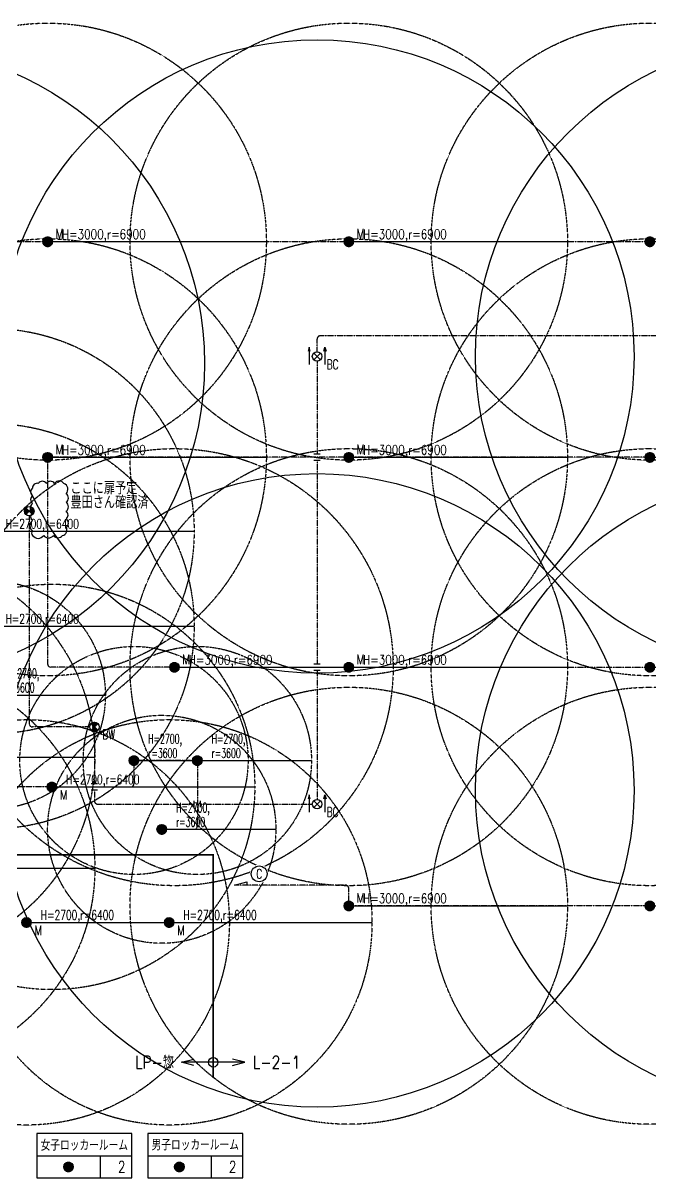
# Model space of a CAD drawing. Header units: millimetres. Extents: x 3825 to 176605, y 1457 to 56850.
# Drawn here: x 124921 to 144695, y 11575 to 48035 of the extents above; entities that cross this region are included whole.
import ezdxf
from ezdxf.enums import TextEntityAlignment as Align

# ---------------------------------------------------------------- set-up
doc = ezdxf.new("R2010")
doc.units = ezdxf.units.MM
doc.header["$LTSCALE"] = 0.2
doc.set_wipeout_variables(frame=1)
for name, pattern in [('CENTER', [50.8, 31.75, -6.35, 6.35, -6.35]), ('HIDDEN2', [4.7625, 3.175, -1.5875]), ('PHANTOM', [63.5, 31.75, -6.35, 6.35, -6.35, 6.35, -6.35])]:
    doc.linetypes.add(name, pattern=pattern)
doc.layers.get('Defpoints').update_dxf_attribs({"color": 5})
for name, color, linetype in [('1_シンボル', 2, 'Continuous'), ('1_回路番号', 4, 'Continuous'), ('1_文字', 3, 'Continuous'), ('1_範囲円', 7, 'HIDDEN2'), ('1_配線_1', 1, 'Continuous'), ('1_配線_4', 1, 'CENTER'), ('1_電源区画', 4, 'Continuous')]:
    doc.layers.add(name, color=color, linetype=linetype)
doc.layers.add('1_追加変更', color=10, linetype='Continuous', plot=False)
doc.layers.add('kakure', color=5, linetype='Continuous', plot=False)
doc.styles.get("Standard").update_dxf_attribs({"font": 'simplex.shx', "width": 0.8, "bigfont": 'extfont2.shx'})
pattern_1 = [(0, (-30500, -18700), (0, 3.175), [])]
pattern_2 = [(0, (-51500, -19500), (0, 3.175), [])]

# ---------------------------------------------------------------- blocks, each defined once
blk = doc.blocks.new('2_非常照明_埋込中天井（H2700R6400）')
at = {"layer": '1_シンボル', "linetype": 'ByBlock'}
h = blk.add_hatch(dxfattribs=at)
h.set_pattern_fill('LINE', color=256, style=0)
h.set_pattern_definition(pattern_1)
edge = h.paths.add_edge_path()
edge.add_arc((0, 0), 150, 0, 360)
blk.add_circle((0, 0), 150, dxfattribs=at)
at = {"layer": '1_範囲円'}
blk.add_circle((0, 0), 6400, dxfattribs=at)
at = {"layer": 'kakure'}
blk.add_line((0, 0), (6400, 0), dxfattribs=at)
at = {"layer": 'kakure', "width": 0.7}
blk.add_text('H=2700,r=6400', height=300, dxfattribs=at).set_placement((451, 233), align=Align.MIDDLE_LEFT)
blk = doc.blocks.new('EL-避難口誘導灯')
at = {"linetype": 'ByBlock'}
h = blk.add_hatch(dxfattribs=at)
h.set_pattern_fill('LINE', color=0, style=0)
h.set_pattern_definition(pattern_2)
h.paths.add_polyline_path([(-106, 106), (0, 0), (106, 106, 0.414214)])
h = blk.add_hatch(dxfattribs=at)
h.set_pattern_fill('LINE', color=0, style=0)
h.set_pattern_definition(pattern_2)
h.paths.add_polyline_path([(-106, -106, 0.414214), (106, -106), (0, 0)])
at = {"color": 0, "linetype": 'ByBlock'}
for p, q in [((-106, 106), (106, -106)), ((-106, -106), (106, 106))]:
    blk.add_line(p, q, dxfattribs=at)
blk.add_circle((0, 0), 150, dxfattribs=at)
blk = doc.blocks.new('誘導灯-B')
at = {"color": 0, "linetype": 'ByBlock'}
for p, q in [((-106, 106), (106, -106)), ((-106, -106), (106, 106))]:
    blk.add_line(p, q, dxfattribs=at)
blk.add_circle((0, 0), 150, dxfattribs=at)
blk = doc.blocks.new('2_非常照明_埋込中天井（H3000R6900）')
at = {"layer": '1_シンボル', "linetype": 'ByBlock'}
h = blk.add_hatch(dxfattribs=at)
h.set_pattern_fill('LINE', color=256, style=0)
h.set_pattern_definition(pattern_1)
edge = h.paths.add_edge_path()
edge.add_arc((0, 0), 150, 0, 360)
blk.add_circle((0, 0), 150, dxfattribs=at)
at = {"layer": '1_範囲円'}
blk.add_circle((0, 0), 6900, dxfattribs=at)
at = {"layer": 'kakure'}
blk.add_line((0, 0), (6900, 0), dxfattribs=at)
at = {"layer": 'kakure', "width": 0.8}
blk.add_text('H=3000,r=6900', height=300, dxfattribs=at).set_placement((451, 233), align=Align.MIDDLE_LEFT)
blk = doc.blocks.new('2_非常照明_埋込低天井（H2700R3600）')
at = {"layer": '1_シンボル', "linetype": 'ByBlock'}
h = blk.add_hatch(dxfattribs=at)
h.set_pattern_fill('LINE', color=256, style=0)
h.set_pattern_definition(pattern_1)
edge = h.paths.add_edge_path()
edge.add_arc((0, 0), 150, 0, 360)
blk.add_circle((0, 0), 150, dxfattribs=at)
at = {"layer": '1_範囲円'}
blk.add_circle((0, 0), 3600, dxfattribs=at)
at = {"layer": 'kakure'}
blk.add_line((0, 0), (3600, 0), dxfattribs=at)
at = {"layer": 'kakure', "width": 0.6}
for s, p in [('H=2700,', (451, 683)), ('r=3600', (451, 233))]:
    blk.add_text(s, height=300, dxfattribs=at).set_placement(p, align=Align.MIDDLE_LEFT)

msp = doc.modelspace()

# ---------------------------------------------------------------- hatches: boundary and pattern name
at = {"layer": '1_シンボル', "linetype": 'ByBlock'}
h = msp.add_hatch(dxfattribs=at)
h.set_pattern_fill('LINE', color=256, style=0)
h.set_pattern_definition([(0, (95850.812, -6775.1392), (0, 3.175), [])])
edge = h.paths.add_edge_path()
edge.add_arc((126351, 11925), 150, 0, 360)
h = msp.add_hatch(dxfattribs=at)
h.set_pattern_fill('LINE', color=256, style=0)
h.set_pattern_definition([(0, (99350.812, -6775.1392), (0, 3.175), [])])
edge = h.paths.add_edge_path()
edge.add_arc((129851, 11925), 150, 0, 360)

# ---------------------------------------------------------------- linework, layer by layer
at = {"layer": '1_シンボル'}
for p, q in [((133945, 37805), (133945, 37255)), ((134445, 37805), (134445, 37255)), ((133945, 23672), (133945, 23122)), ((134445, 23672), (134445, 23122))]:
    msp.add_line(p, q, dxfattribs=at)
for points in [[(133979, 37679), (133945, 37805), (133911, 37679)], [(134411, 37679), (134445, 37805), (134479, 37679)], [(133979, 23547), (133945, 23672), (133911, 23547)], [(134411, 23547), (134445, 23672), (134479, 23547)]]:
    msp.add_lwpolyline(points, dxfattribs=at)
at = {"layer": '1_シンボル', "linetype": 'ByBlock'}
for centre in [(126351, 11925), (129851, 11925)]:
    msp.add_circle(centre, 150, dxfattribs=at)
at = {"layer": '1_文字', "lineweight": -3}
for p, q in [((125351, 12275), (128351, 12275)), ((127351, 12275), (127351, 11575)), ((128851, 12275), (131851, 12275)), ((130851, 12275), (130851, 11575))]:
    msp.add_line(p, q, dxfattribs=at)
for points in [[(125351, 11575), (128351, 11575), (128351, 12975), (125351, 12975)], [(128851, 11575), (131851, 11575), (131851, 12975), (128851, 12975)]]:
    msp.add_lwpolyline(points, close=True, dxfattribs=at)
at = {"layer": '1_追加変更'}
msp.add_lwpolyline([(125220, 31859, 0.520567), (125571, 31859, 0.520567), (125876, 31859, 0.520567), (126161, 31859, 0.520567), (126279, 32117, 0.520567), (126279, 32382, 0.520567), (126279, 32622, 0.520567), (126279, 32905, 0.520567), (126279, 33177, 0.520567), (126207, 33502, 0.520567), (125912, 33502, 0.520567), (125654, 33502, 0.520567), (125399, 33502, 0.520567), (125220, 33352, 0.520567), (125220, 33110, 0.520567), (125220, 32870, 0.520567), (125220, 32571, 0.520567), (125220, 32329, 0.520567), (125220, 32001, 0.520567)], format="xyb", close=True, dxfattribs=at)
at = {"layer": '1_配線_1'}
for p, q in [((134295, 34426), (134095, 34426)), ((134295, 34226), (134095, 34226)), ((134295, 27800), (134095, 27800)), ((134295, 27600), (134095, 27600)), ((127272, 24020), (127072, 24020)), ((127272, 23820), (127072, 23820)), ((130318, 23277), (130318, 23477)), ((130518, 23277), (130518, 23477))]:
    msp.add_line(p, q, dxfattribs=at)
msp.add_lwpolyline([(131595, 20817), (131981, 20920), (131981, 20817)], dxfattribs=at)
at = {"layer": '1_配線_4'}
for p, q in [((116345, 41135), (125545, 41135)), ((125845, 41135), (135045, 41135)), ((135345, 41135), (144545, 41135)), ((134195, 37660), (134195, 38060)), ((149095, 38160), (134295, 38160)), ((134195, 37360), (134195, 34426)), ((135045, 34326), (125845, 34326)), ((144545, 34326), (135345, 34326)), ((125695, 34176), (125695, 27800)), ((134195, 34226), (134195, 27800)), ((125115, 32475), (125115, 25912)), ((129545, 27700), (125795, 27700)), ((129845, 27700), (135045, 27700)), ((134195, 27600), (134195, 23527)), ((135345, 27700), (144545, 27700)), ((127022, 25812), (125215, 25812)), ((127172, 25662), (127172, 24020)), ((128418, 24604), (128418, 24020)), ((130268, 24754), (128568, 24754)), ((130418, 24604), (130418, 22681)), ((125679, 23920), (121910, 23920)), ((125979, 23920), (128318, 23920)), ((127172, 23820), (127172, 23477)), ((127272, 23377), (130318, 23377)), ((130518, 23377), (134045, 23377)), ((129445, 22581), (130318, 22581)), ((135095, 20817), (131595, 20817)), ((135195, 20317), (135195, 20717)), ((144545, 20167), (135345, 20167)), ((125178, 19643), (129378, 19643))]:
    msp.add_line(p, q, dxfattribs=at)
for centre, start, end in [((134295, 38060), 90, 180), ((125795, 27800), 180, 270), ((125215, 25912), 180, 270), ((128318, 24020), 270, 0), ((127272, 23477), 180, 270), ((130318, 22681), 270, 0), ((135095, 20717), 0, 90)]:
    msp.add_arc(centre, 100, start, end, dxfattribs=at)
at = {"layer": '1_電源区画'}
msp.add_line((131918, 15225), (129918, 15225), dxfattribs=at)
at = {"layer": '1_電源区画', "linetype": 'PHANTOM', "const_width": 50}
msp.add_lwpolyline([(122158, 20525), (123558, 20525), (123558, 21775), (130918, 21775), (130918, 14725)], dxfattribs=at)
at = {"layer": '1_電源区画'}
for points in [[(130304, 15121), (129918, 15225), (130304, 15328)], [(131532, 15121), (131918, 15225), (131532, 15328)]]:
    msp.add_lwpolyline(points, dxfattribs=at)
msp.add_circle((130918, 15225), 150, dxfattribs=at)
at = {"layer": 'Defpoints'}
for centre in [(134195, 37510), (149195, 37510), (120645, 37292), (134195, 23810), (149195, 23810)]:
    msp.add_circle(centre, 10000, dxfattribs=at)

# ---------------------------------------------------------------- block references
at = {"layer": '1_シンボル'}
for name, p in [('2_非常照明_埋込中天井（H3000R6900）', (125695, 41135)), ('2_非常照明_埋込中天井（H3000R6900）', (135195, 41135)), ('2_非常照明_埋込中天井（H3000R6900）', (144695, 41135)), ('2_非常照明_埋込中天井（H3000R6900）', (125695, 34326)), ('2_非常照明_埋込中天井（H3000R6900）', (135195, 34326)), ('2_非常照明_埋込中天井（H3000R6900）', (144695, 34326)), ('2_非常照明_埋込中天井（H2700R6400）', (123916, 31993)), ('2_非常照明_埋込中天井（H2700R6400）', (123916, 28993)), ('2_非常照明_埋込中天井（H3000R6900）', (129695, 27700)), ('2_非常照明_埋込中天井（H3000R6900）', (135195, 27700)), ('2_非常照明_埋込中天井（H3000R6900）', (144695, 27700)), ('2_非常照明_埋込中天井（H2700R6400）', (120784, 24854)), ('2_非常照明_埋込中天井（H2700R6400）', (125829, 23920)), ('2_非常照明_埋込低天井（H2700R3600）', (123916, 26820)), ('2_非常照明_埋込低天井（H2700R3600）', (128418, 24754)), ('2_非常照明_埋込低天井（H2700R3600）', (130418, 24754)), ('2_非常照明_埋込中天井（H2700R6400）', (120784, 21354)), ('2_非常照明_埋込中天井（H3000R6900）', (135195, 20167)), ('2_非常照明_埋込中天井（H3000R6900）', (144695, 20167)), ('2_非常照明_埋込中天井（H2700R6400）', (125028, 19643)), ('2_非常照明_埋込中天井（H2700R6400）', (129528, 19643)), ('2_非常照明_埋込低天井（H2700R3600）', (129295, 22581))]:
    msp.add_blockref(name, p, dxfattribs=at)
at = {"layer": '1_シンボル', "linetype": 'Continuous', "lineweight": 0}
for name, p, rotation in [('誘導灯-B', (134195, 37510), 270), ('EL-避難口誘導灯', (125115, 32625), 89.99999999999997), ('EL-避難口誘導灯', (127172, 25812), 180), ('誘導灯-B', (134195, 23377), 270)]:
    msp.add_blockref(name, p, dxfattribs=dict(at, rotation=rotation))

# ---------------------------------------------------------------- texts
at = {"layer": '1_文字'}
for s, width, p in [('M', 0.8, (125945, 41235)), ('M', 0.8, (135445, 41235)), ('BC', 0.7, (134495, 37110)), ('M', 0.8, (125945, 34426)), ('M', 0.8, (135445, 34426)), ('M', 0.8, (129945, 27800)), ('M', 0.8, (135445, 27800)), ('BW', 0.7, (127422, 25432)), ('M', 0.8, (126079, 23520)), ('BC', 0.7, (134495, 22977)), ('M', 0.8, (135445, 20267)), ('M', 0.8, (125278, 19243)), ('M', 0.8, (129778, 19243))]:
    msp.add_text(s, height=300, dxfattribs=dict(at, width=width)).set_placement(p)
at = {"layer": '1_文字', "lineweight": -3, "width": 0.7}
for s, p in [('女子ロッカールーム', (126851, 12625)), ('男子ロッカールーム', (130351, 12625))]:
    msp.add_text(s, height=350, dxfattribs=at).set_placement(p, align=Align.MIDDLE)
at = {"layer": '1_文字', "lineweight": -3, "width": 0.8}
for p in [(128151, 11750), (131651, 11750)]:
    msp.add_text('2', height=350, dxfattribs=at).set_placement(p, align=Align.RIGHT)
at = {"layer": '1_追加変更', "width": 0.8}
for s, p in [('ここに扉予定', (126414, 33156)), ('豊田さん確認済', (126414, 32706))]:
    msp.add_text(s, height=400, dxfattribs=at).set_placement(p)
at = {"layer": '1_電源区画', "width": 0.8}
for s, p in [('LP-惣', (129068, 15225)), ('L-2-1', (132918, 15225))]:
    msp.add_text(s, height=400, dxfattribs=at).set_placement(p, align=Align.MIDDLE_CENTER)

# ---------------------------------------------------------------- next in the draw order: wipeouts: each hides what was drawn before it
msp.add_wipeout([(132369, 21465), (132367, 21465), (132365, 21465), (132363, 21465), (132361, 21465), (132360, 21465), (132358, 21465), (132356, 21465), (132354, 21465), (132352, 21464), (132351, 21464), (132349, 21464), (132347, 21464), (132345, 21464), (132343, 21464), (132341, 21464), (132340, 21463), (132338, 21463), (132336, 21463), (132334, 21463), (132332, 21463), (132330, 21462), (132329, 21462), (132327, 21462), (132325, 21462), (132323, 21461), (132321, 21461), (132320, 21461), (132318, 21460), (132316, 21460), (132314, 21460), (132312, 21459), (132311, 21459), (132309, 21459), (132307, 21458), (132305, 21458), (132303, 21457), (132302, 21457), (132300, 21456), (132298, 21456), (132296, 21456), (132295, 21455), (132293, 21455), (132291, 21454), (132289, 21454), (132287, 21453), (132286, 21453), (132284, 21452), (132282, 21452), (132280, 21451), (132279, 21450), (132277, 21450), (132275, 21449), (132274, 21449), (132272, 21448), (132270, 21447), (132268, 21447), (132267, 21446), (132265, 21445), (132263, 21445), (132262, 21444), (132260, 21443), (132258, 21443), (132256, 21442), (132255, 21441), (132253, 21441), (132251, 21440), (132250, 21439), (132248, 21438), (132246, 21438), (132245, 21437), (132243, 21436), (132241, 21435), (132240, 21434), (132238, 21434), (132236, 21433), (132235, 21432), (132233, 21431), (132232, 21430), (132230, 21429), (132228, 21428), (132227, 21428), (132225, 21427), (132224, 21426), (132222, 21425), (132220, 21424), (132219, 21423), (132217, 21422), (132216, 21421), (132214, 21420), (132213, 21419), (132211, 21418), (132210, 21417), (132208, 21416), (132207, 21415), (132205, 21414), (132204, 21413), (132202, 21412), (132201, 21411), (132199, 21410), (132198, 21409), (132196, 21408), (132195, 21407), (132193, 21405), (132192, 21404), (132190, 21403), (132189, 21402), (132187, 21401), (132186, 21400), (132185, 21399), (132183, 21397), (132182, 21396), (132180, 21395), (132179, 21394), (132178, 21393), (132176, 21391), (132175, 21390), (132173, 21389), (132172, 21388), (132171, 21387), (132169, 21385), (132168, 21384), (132167, 21383), (132165, 21381), (132164, 21380), (132163, 21379), (132162, 21378), (132160, 21376), (132159, 21375), (132158, 21374), (132156, 21372), (132155, 21371), (132154, 21370), (132153, 21368), (132152, 21367), (132150, 21365), (132149, 21364), (132148, 21363), (132147, 21361), (132146, 21360), (132144, 21359), (132143, 21357), (132142, 21356), (132141, 21354), (132140, 21353), (132139, 21351), (132138, 21350), (132136, 21348), (132135, 21347), (132134, 21345), (132133, 21344), (132132, 21343), (132131, 21341), (132130, 21340), (132129, 21338), (132128, 21336), (132127, 21335), (132126, 21333), (132125, 21332), (132124, 21330), (132123, 21329), (132122, 21327), (132121, 21326), (132120, 21324), (132119, 21323), (132118, 21321), (132117, 21319), (132116, 21318), (132115, 21316), (132115, 21315), (132114, 21313), (132113, 21311), (132112, 21310), (132111, 21308), (132110, 21307), (132109, 21305), (132109, 21303), (132108, 21302), (132107, 21300), (132106, 21298), (132105, 21297), (132105, 21295), (132104, 21293), (132103, 21292), (132102, 21290), (132102, 21288), (132101, 21287), (132100, 21285), (132100, 21283), (132099, 21282), (132098, 21280), (132098, 21278), (132097, 21276), (132096, 21275), (132096, 21273), (132095, 21271), (132094, 21270), (132094, 21268), (132093, 21266), (132093, 21264), (132092, 21263), (132091, 21261), (132091, 21259), (132090, 21257), (132090, 21256), (132089, 21254), (132089, 21252), (132088, 21250), (132088, 21248), (132087, 21247), (132087, 21245), (132087, 21243), (132086, 21241), (132086, 21240), (132085, 21238), (132085, 21236), (132084, 21234), (132084, 21232), (132084, 21231), (132083, 21229), (132083, 21227), (132083, 21225), (132082, 21223), (132082, 21222), (132082, 21220), (132082, 21218), (132081, 21216), (132081, 21214), (132081, 21213), (132080, 21211), (132080, 21209), (132080, 21207), (132080, 21205), (132080, 21203), (132079, 21202), (132079, 21200), (132079, 21198), (132079, 21196), (132079, 21194), (132079, 21193), (132079, 21191), (132078, 21189), (132078, 21187), (132078, 21185), (132078, 21183), (132078, 21182), (132078, 21180), (132078, 21178), (132078, 21176), (132078, 21174), (132078, 21172), (132078, 21171), (132078, 21169), (132078, 21167), (132078, 21165), (132078, 21163), (132078, 21161), (132078, 21160), (132078, 21158), (132079, 21156), (132079, 21154), (132079, 21152), (132079, 21150), (132079, 21149), (132079, 21147), (132079, 21145), (132080, 21143), (132080, 21141), (132080, 21139), (132080, 21138), (132080, 21136), (132081, 21134), (132081, 21132), (132081, 21130), (132082, 21129), (132082, 21127), (132082, 21125), (132082, 21123), (132083, 21121), (132083, 21120), (132083, 21118), (132084, 21116), (132084, 21114), (132084, 21112), (132085, 21111), (132085, 21109), (132086, 21107), (132086, 21105), (132087, 21103), (132087, 21102), (132087, 21100), (132088, 21098), (132088, 21096), (132089, 21095), (132089, 21093), (132090, 21091), (132090, 21089), (132091, 21088), (132091, 21086), (132092, 21084), (132093, 21082), (132093, 21081), (132094, 21079), (132094, 21077), (132095, 21075), (132096, 21074), (132096, 21072), (132097, 21070), (132098, 21068), (132098, 21067), (132099, 21065), (132100, 21063), (132100, 21062), (132101, 21060), (132102, 21058), (132102, 21057), (132103, 21055), (132104, 21053), (132105, 21052), (132105, 21050), (132106, 21048), (132107, 21047), (132108, 21045), (132109, 21043), (132109, 21042), (132110, 21040), (132111, 21038), (132112, 21037), (132113, 21035), (132114, 21034), (132115, 21032), (132115, 21030), (132116, 21029), (132117, 21027), (132118, 21026), (132119, 21024), (132120, 21022), (132121, 21021), (132122, 21019), (132123, 21018), (132124, 21016), (132125, 21015), (132126, 21013), (132127, 21012), (132128, 21010), (132129, 21009), (132130, 21007), (132131, 21006), (132132, 21004), (132133, 21003), (132134, 21001), (132135, 21000), (132136, 20998), (132138, 20997), (132139, 20995), (132140, 20994), (132141, 20992), (132142, 20991), (132143, 20990), (132144, 20988), (132146, 20987), (132147, 20985), (132148, 20984), (132149, 20982), (132150, 20981), (132152, 20980), (132153, 20978), (132154, 20977), (132155, 20976), (132156, 20974), (132158, 20973), (132159, 20972), (132160, 20970), (132162, 20969), (132163, 20968), (132164, 20966), (132165, 20965), (132167, 20964), (132168, 20963), (132169, 20961), (132171, 20960), (132172, 20959), (132173, 20958), (132175, 20956), (132176, 20955), (132178, 20954), (132179, 20953), (132180, 20952), (132182, 20950), (132183, 20949), (132185, 20948), (132186, 20947), (132187, 20946), (132189, 20945), (132190, 20943), (132192, 20942), (132193, 20941), (132195, 20940), (132196, 20939), (132198, 20938), (132199, 20937), (132201, 20936), (132202, 20935), (132204, 20934), (132205, 20933), (132207, 20932), (132208, 20931), (132210, 20930), (132211, 20929), (132213, 20928), (132214, 20927), (132216, 20926), (132217, 20925), (132219, 20924), (132220, 20923), (132222, 20922), (132224, 20921), (132225, 20920), (132227, 20919), (132228, 20918), (132230, 20917), (132232, 20916), (132233, 20916), (132235, 20915), (132236, 20914), (132238, 20913), (132240, 20912), (132241, 20911), (132243, 20911), (132245, 20910), (132246, 20909), (132248, 20908), (132250, 20907), (132251, 20907), (132253, 20906), (132255, 20905), (132256, 20905), (132258, 20904), (132260, 20903), (132262, 20902), (132263, 20902), (132265, 20901), (132267, 20900), (132268, 20900), (132270, 20899), (132272, 20899), (132274, 20898), (132275, 20897), (132277, 20897), (132279, 20896), (132280, 20896), (132282, 20895), (132284, 20895), (132286, 20894), (132287, 20893), (132289, 20893), (132291, 20892), (132293, 20892), (132295, 20891), (132296, 20891), (132298, 20891), (132300, 20890), (132302, 20890), (132303, 20889), (132305, 20889), (132307, 20888), (132309, 20888), (132311, 20888), (132312, 20887), (132314, 20887), (132316, 20887), (132318, 20886), (132320, 20886), (132321, 20886), (132323, 20885), (132325, 20885), (132327, 20885), (132329, 20885), (132330, 20884), (132332, 20884), (132334, 20884), (132336, 20884), (132338, 20883), (132340, 20883), (132341, 20883), (132343, 20883), (132345, 20883), (132347, 20883), (132349, 20882), (132351, 20882), (132352, 20882), (132354, 20882), (132356, 20882), (132358, 20882), (132360, 20882), (132361, 20882), (132363, 20882), (132365, 20882), (132367, 20882), (132369, 20882), (132371, 20882), (132372, 20882), (132374, 20882), (132376, 20882), (132378, 20882), (132380, 20882), (132382, 20882), (132383, 20882), (132385, 20882), (132387, 20882), (132389, 20882), (132391, 20882), (132393, 20883), (132394, 20883), (132396, 20883), (132398, 20883), (132400, 20883), (132402, 20883), (132404, 20884), (132405, 20884), (132407, 20884), (132409, 20884), (132411, 20885), (132413, 20885), (132414, 20885), (132416, 20885), (132418, 20886), (132420, 20886), (132422, 20886), (132423, 20887), (132425, 20887), (132427, 20887), (132429, 20888), (132431, 20888), (132432, 20888), (132434, 20889), (132436, 20889), (132438, 20890), (132440, 20890), (132441, 20891), (132443, 20891), (132445, 20891), (132447, 20892), (132448, 20892), (132450, 20893), (132452, 20893), (132454, 20894), (132455, 20895), (132457, 20895), (132459, 20896), (132461, 20896), (132462, 20897), (132464, 20897), (132466, 20898), (132468, 20899), (132469, 20899), (132471, 20900), (132473, 20900), (132475, 20901), (132476, 20902), (132478, 20902), (132480, 20903), (132481, 20904), (132483, 20905), (132485, 20905), (132486, 20906), (132488, 20907), (132490, 20907), (132491, 20908), (132493, 20909), (132495, 20910), (132496, 20911), (132498, 20911), (132500, 20912), (132501, 20913), (132503, 20914), (132505, 20915), (132506, 20916), (132508, 20916), (132509, 20917), (132511, 20918), (132513, 20919), (132514, 20920), (132516, 20921), (132517, 20922), (132519, 20923), (132521, 20924), (132522, 20925), (132524, 20926), (132525, 20927), (132527, 20928), (132528, 20929), (132530, 20930), (132531, 20931), (132533, 20932), (132534, 20933), (132536, 20934), (132537, 20935), (132539, 20936), (132540, 20937), (132542, 20938), (132543, 20939), (132545, 20940), (132546, 20941), (132548, 20942), (132549, 20943), (132551, 20945), (132552, 20946), (132554, 20947), (132555, 20948), (132556, 20949), (132558, 20950), (132559, 20952), (132561, 20953), (132562, 20954), (132563, 20955), (132565, 20956), (132566, 20958), (132567, 20959), (132569, 20960), (132570, 20961), (132571, 20963), (132573, 20964), (132574, 20965), (132575, 20966), (132577, 20968), (132578, 20969), (132579, 20970), (132580, 20972), (132582, 20973), (132583, 20974), (132584, 20976), (132585, 20977), (132587, 20978), (132588, 20980), (132589, 20981), (132590, 20982), (132592, 20984), (132593, 20985), (132594, 20987), (132595, 20988), (132596, 20990), (132597, 20991), (132598, 20992), (132600, 20994), (132601, 20995), (132602, 20997), (132603, 20998), (132604, 21000), (132605, 21001), (132606, 21003), (132607, 21004), (132608, 21006), (132609, 21007), (132610, 21009), (132611, 21010), (132612, 21012), (132614, 21013), (132615, 21015), (132616, 21016), (132616, 21018), (132617, 21019), (132618, 21021), (132619, 21022), (132620, 21024), (132621, 21026), (132622, 21027), (132623, 21029), (132624, 21030), (132625, 21032), (132626, 21034), (132627, 21035), (132627, 21037), (132628, 21038), (132629, 21040), (132630, 21042), (132631, 21043), (132632, 21045), (132632, 21047), (132633, 21048), (132634, 21050), (132635, 21052), (132636, 21053), (132636, 21055), (132637, 21057), (132638, 21058), (132638, 21060), (132639, 21062), (132640, 21063), (132641, 21065), (132641, 21067), (132642, 21068), (132643, 21070), (132643, 21072), (132644, 21074), (132644, 21075), (132645, 21077), (132646, 21079), (132646, 21081), (132647, 21082), (132647, 21084), (132648, 21086), (132649, 21088), (132649, 21089), (132650, 21091), (132650, 21093), (132651, 21095), (132651, 21096), (132652, 21098), (132652, 21100), (132652, 21102), (132653, 21103), (132653, 21105), (132654, 21107), (132654, 21109), (132655, 21111), (132655, 21112), (132655, 21114), (132656, 21116), (132656, 21118), (132656, 21120), (132657, 21121), (132657, 21123), (132657, 21125), (132658, 21127), (132658, 21129), (132658, 21130), (132658, 21132), (132659, 21134), (132659, 21136), (132659, 21138), (132659, 21139), (132660, 21141), (132660, 21143), (132660, 21145), (132660, 21147), (132660, 21149), (132660, 21150), (132661, 21152), (132661, 21154), (132661, 21156), (132661, 21158), (132661, 21160), (132661, 21161), (132661, 21163), (132661, 21165), (132661, 21167), (132661, 21169), (132661, 21171), (132661, 21172), (132661, 21174), (132661, 21176), (132661, 21178), (132661, 21180), (132661, 21182), (132661, 21183), (132661, 21185), (132661, 21187), (132661, 21189), (132661, 21191), (132661, 21193), (132661, 21194), (132660, 21196), (132660, 21198), (132660, 21200), (132660, 21202), (132660, 21203), (132660, 21205), (132659, 21207), (132659, 21209), (132659, 21211), (132659, 21213), (132658, 21214), (132658, 21216), (132658, 21218), (132658, 21220), (132657, 21222), (132657, 21223), (132657, 21225), (132656, 21227), (132656, 21229), (132656, 21231), (132655, 21232), (132655, 21234), (132655, 21236), (132654, 21238), (132654, 21240), (132653, 21241), (132653, 21243), (132652, 21245), (132652, 21247), (132652, 21248), (132651, 21250), (132651, 21252), (132650, 21254), (132650, 21256), (132649, 21257), (132649, 21259), (132648, 21261), (132647, 21263), (132647, 21264), (132646, 21266), (132646, 21268), (132645, 21270), (132644, 21271), (132644, 21273), (132643, 21275), (132643, 21276), (132642, 21278), (132641, 21280), (132641, 21282), (132640, 21283), (132639, 21285), (132638, 21287), (132638, 21288), (132637, 21290), (132636, 21292), (132636, 21293), (132635, 21295), (132634, 21297), (132633, 21298), (132632, 21300), (132632, 21302), (132631, 21303), (132630, 21305), (132629, 21307), (132628, 21308), (132627, 21310), (132627, 21311), (132626, 21313), (132625, 21315), (132624, 21316), (132623, 21318), (132622, 21319), (132621, 21321), (132620, 21323), (132619, 21324), (132618, 21326), (132617, 21327), (132616, 21329), (132616, 21330), (132615, 21332), (132614, 21333), (132612, 21335), (132611, 21336), (132610, 21338), (132609, 21340), (132608, 21341), (132607, 21343), (132606, 21344), (132605, 21345), (132604, 21347), (132603, 21348), (132602, 21350), (132601, 21351), (132600, 21353), (132598, 21354), (132597, 21356), (132596, 21357), (132595, 21359), (132594, 21360), (132593, 21361), (132592, 21363), (132590, 21364), (132589, 21365), (132588, 21367), (132587, 21368), (132585, 21370), (132584, 21371), (132583, 21372), (132582, 21374), (132580, 21375), (132579, 21376), (132578, 21378), (132577, 21379), (132575, 21380), (132574, 21381), (132573, 21383), (132571, 21384), (132570, 21385), (132569, 21387), (132567, 21388), (132566, 21389), (132565, 21390), (132563, 21391), (132562, 21393), (132561, 21394), (132559, 21395), (132558, 21396), (132556, 21397), (132555, 21399), (132554, 21400), (132552, 21401), (132551, 21402), (132549, 21403), (132548, 21404), (132546, 21405), (132545, 21407), (132543, 21408), (132542, 21409), (132540, 21410), (132539, 21411), (132537, 21412), (132536, 21413), (132534, 21414), (132533, 21415), (132531, 21416), (132530, 21417), (132528, 21418), (132527, 21419), (132525, 21420), (132524, 21421), (132522, 21422), (132521, 21423), (132519, 21424), (132517, 21425), (132516, 21426), (132514, 21427), (132513, 21428), (132511, 21428), (132509, 21429), (132508, 21430), (132506, 21431), (132505, 21432), (132503, 21433), (132501, 21434), (132500, 21434), (132498, 21435), (132496, 21436), (132495, 21437), (132493, 21438), (132491, 21438), (132490, 21439), (132488, 21440), (132486, 21441), (132485, 21441), (132483, 21442), (132481, 21443), (132480, 21443), (132478, 21444), (132476, 21445), (132475, 21445), (132473, 21446), (132471, 21447), (132469, 21447), (132468, 21448), (132466, 21449), (132464, 21449), (132462, 21450), (132461, 21450), (132459, 21451), (132457, 21452), (132455, 21452), (132454, 21453), (132452, 21453), (132450, 21454), (132448, 21454), (132447, 21455), (132445, 21455), (132443, 21456), (132441, 21456), (132440, 21456), (132438, 21457), (132436, 21457), (132434, 21458), (132432, 21458), (132431, 21459), (132429, 21459), (132427, 21459), (132425, 21460), (132423, 21460), (132422, 21460), (132420, 21461), (132418, 21461), (132416, 21461), (132414, 21462), (132413, 21462), (132411, 21462), (132409, 21462), (132407, 21463), (132405, 21463), (132404, 21463), (132402, 21463), (132400, 21463), (132398, 21464), (132396, 21464), (132394, 21464), (132393, 21464), (132391, 21464), (132389, 21464), (132387, 21464), (132385, 21465), (132383, 21465), (132382, 21465), (132380, 21465), (132378, 21465), (132376, 21465), (132374, 21465), (132372, 21465), (132371, 21465)])

# ---------------------------------------------------------------- next in the draw order: linework, layer by layer
at = {"layer": '1_回路番号'}
msp.add_circle((132370, 21173), 250, dxfattribs=at)

# ---------------------------------------------------------------- next in the draw order: texts
at = {"layer": '1_回路番号', "linetype": 'Continuous', "lineweight": 0, "width": 0.7}
msp.add_text('C', height=300, dxfattribs=at).set_placement((132370, 21173), align=Align.MIDDLE)

doc.saveas('drawing.dxf')
